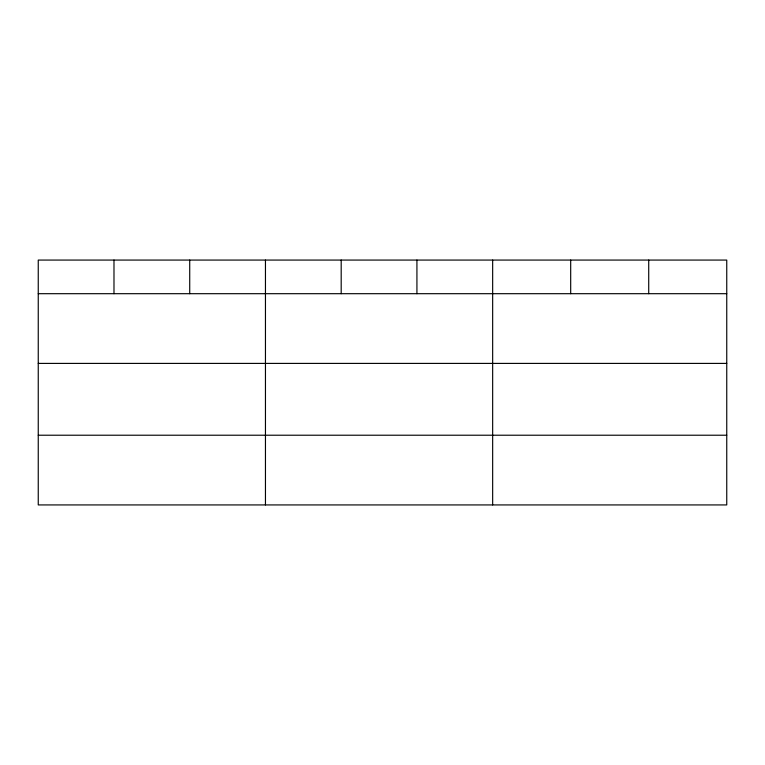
<?xml version="1.0" encoding="UTF-8"?>
<svg xmlns="http://www.w3.org/2000/svg" width="765" height="765" viewBox="0 0 765 765"><rect width="100%" height="100%" fill="white"/><g stroke="black" fill="none" stroke-linecap="round" stroke-linejoin="round"><path stroke-width="1.15" d="M726.75 363.404L726.75 260.071L38.25 260.071L38.25 504.929L726.75 504.929L726.75 363.404L38.25 363.404M38.25 293.693L726.75 293.693M38.25 435.218L726.75 435.218M648.72 260.071L648.72 293.693M570.69 260.071L570.69 293.693M492.66 260.071L492.66 504.929M416.925 260.071L416.925 293.693M341.19 260.071L341.19 293.693M265.455 260.071L265.455 504.929M189.72 260.071L189.72 293.693M113.985 260.071L113.985 293.693"/></g></svg>
